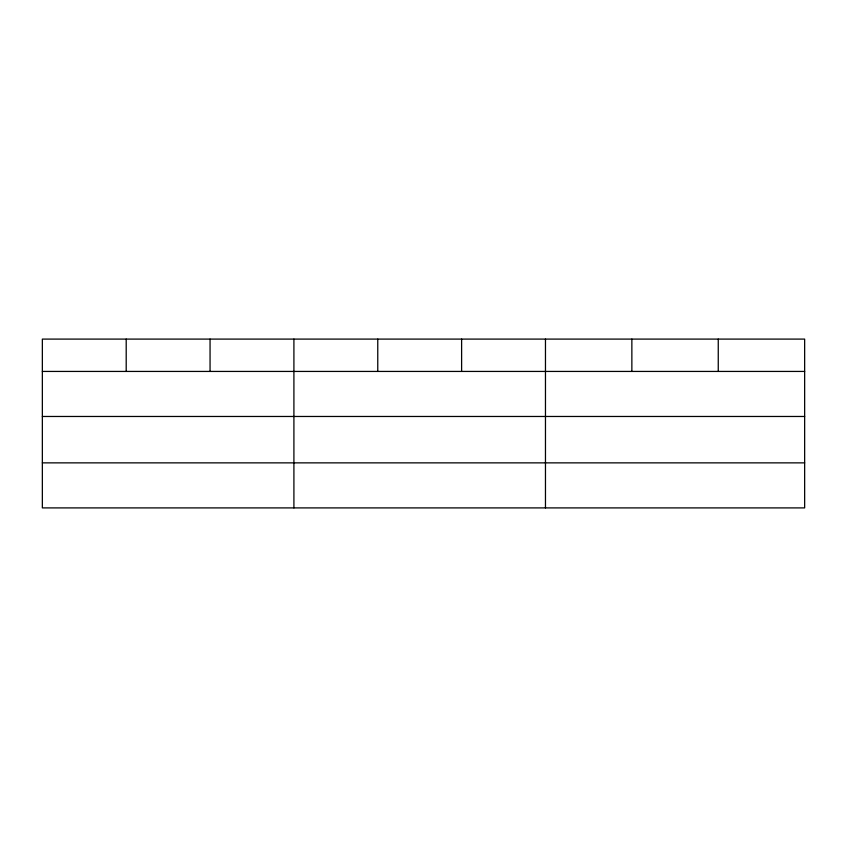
<?xml version="1.0" encoding="UTF-8"?>
<svg xmlns="http://www.w3.org/2000/svg" width="847" height="847" viewBox="0 0 847 847"><rect width="100%" height="100%" fill="white"/><g stroke="black" fill="none" stroke-linecap="round" stroke-linejoin="round"><path stroke-width="1.27" d="M804.65 416.47L804.65 339.096L42.35 339.096L42.35 507.904L804.65 507.904L804.65 416.47L42.35 416.47M42.35 371.431L804.65 371.431M42.35 462.864L804.65 462.864M718.256 339.096L718.256 371.431M631.862 339.096L631.862 371.431M545.468 339.096L545.468 507.904M461.615 339.096L461.615 371.431M377.762 339.096L377.762 371.431M293.909 339.096L293.909 507.904M210.056 339.096L210.056 371.431M126.203 339.096L126.203 371.431"/></g></svg>
